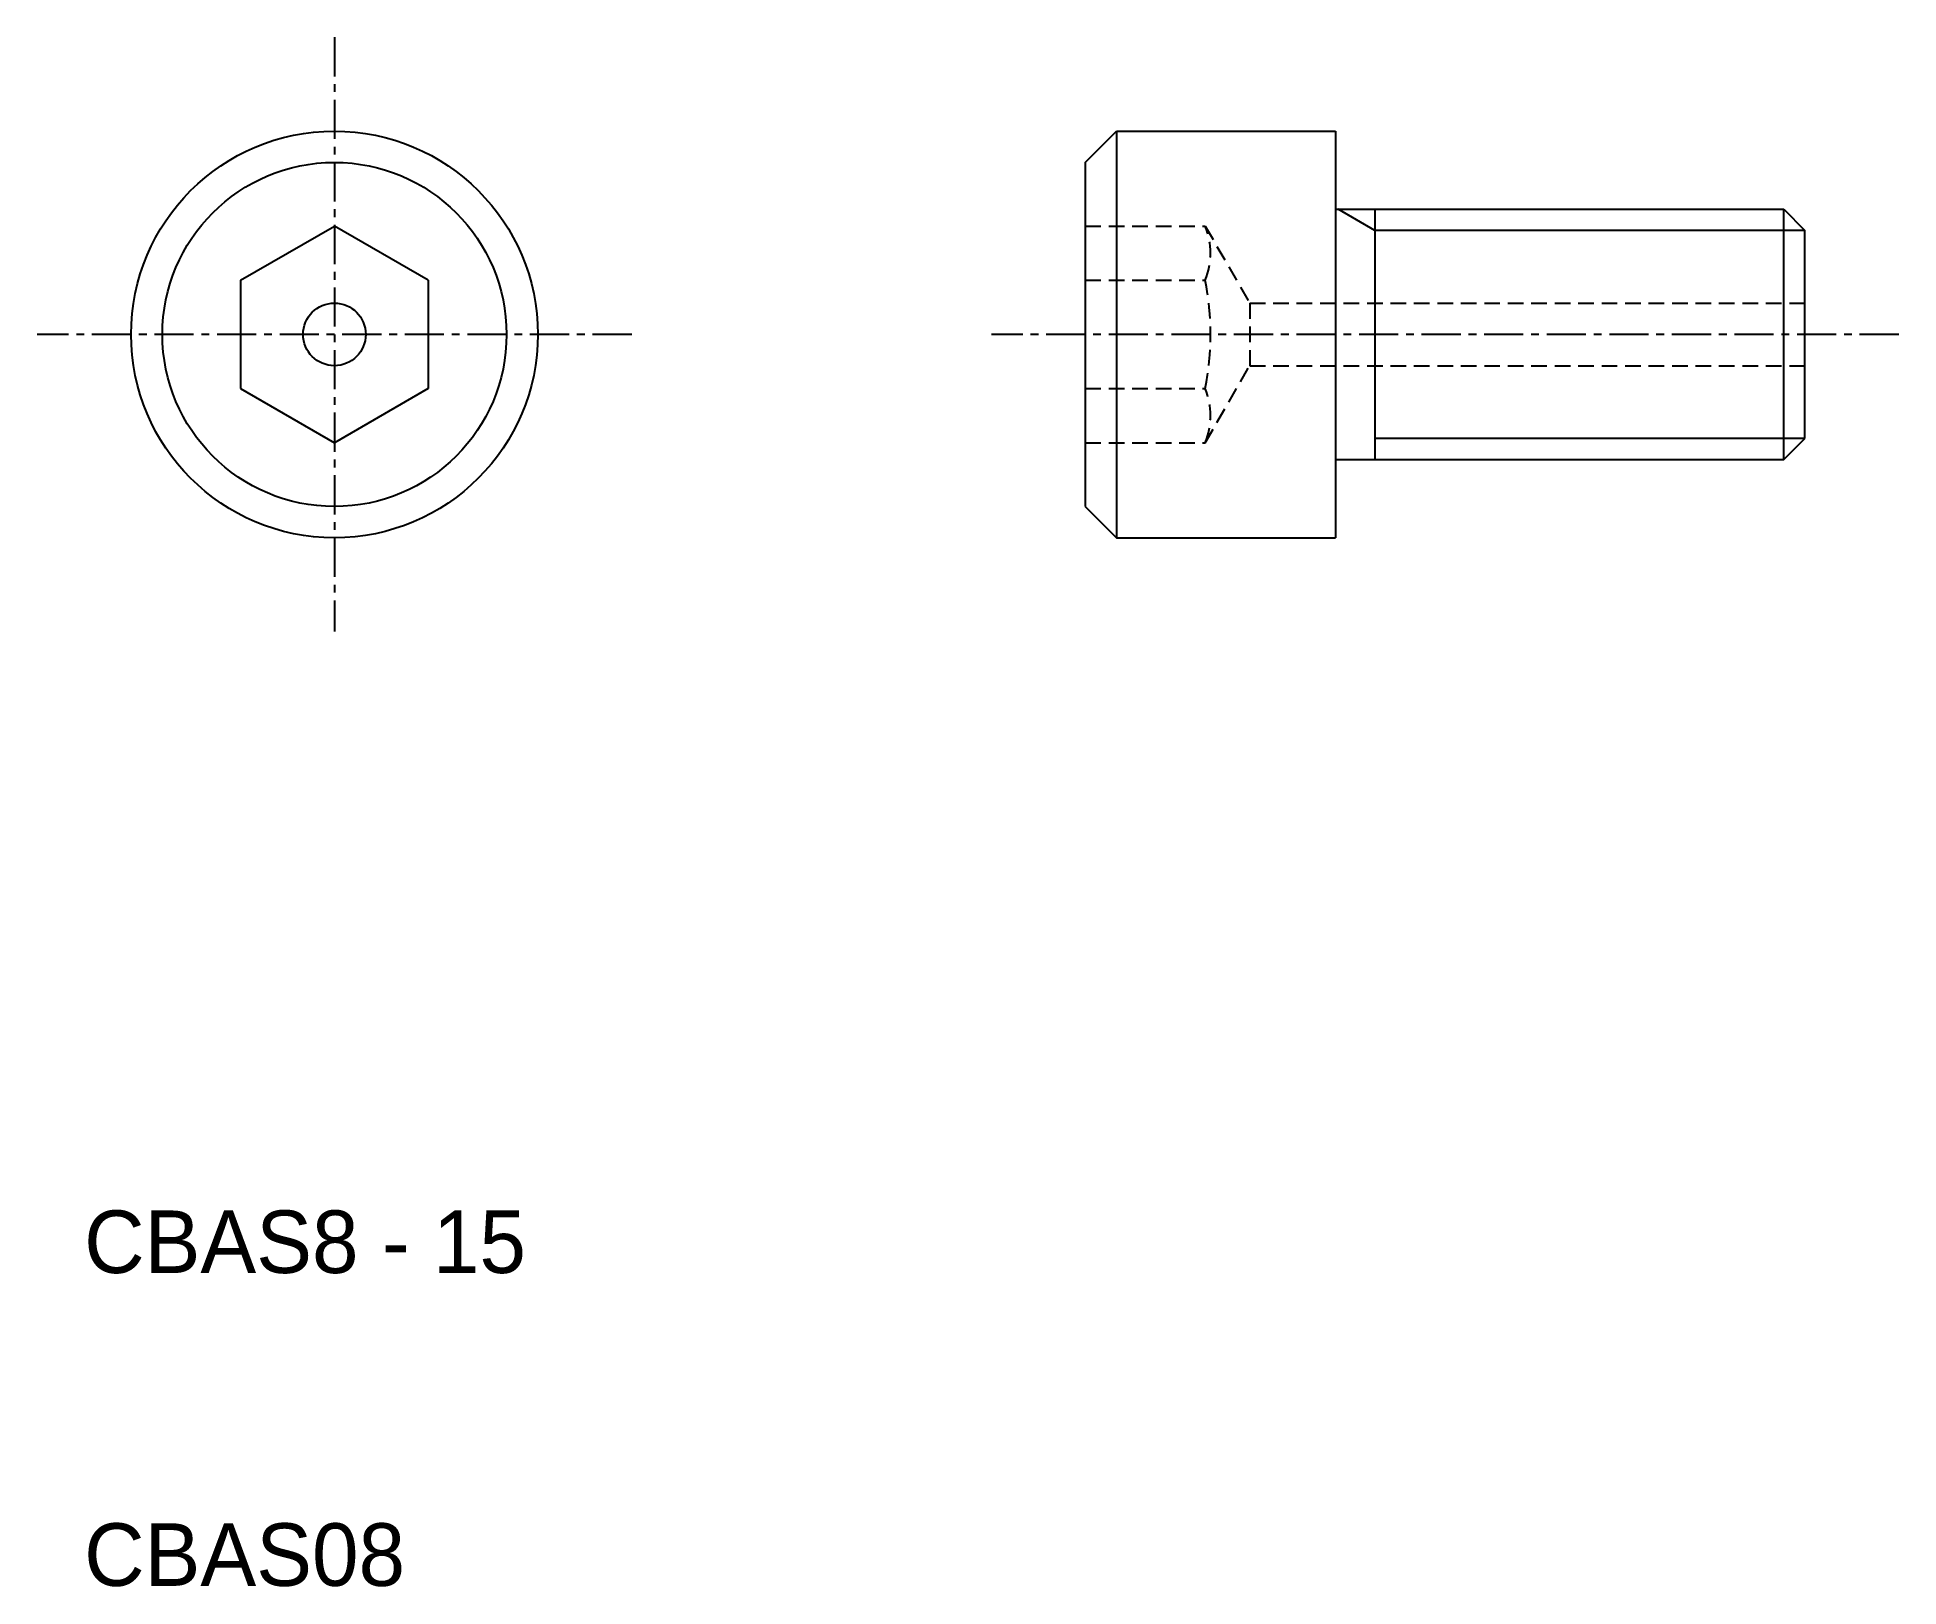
# Model space of a CAD drawing. Extents: x 8.5 to 68, y 10 to 59.5.
import ezdxf

# ---------------------------------------------------------------- set-up
doc = ezdxf.new("R2010")
doc.units = 0
doc.linetypes.add('CENTER', pattern=[2, 1.25, -0.25, 0.25, -0.25])
doc.linetypes.add('DASHED', pattern=[0.75, 0.5, -0.25])
doc.layers.get('0').update_dxf_attribs({"linetype": 'CONTINUOUS'})
doc.layers.add('CENTER', color=1, linetype='CENTER')

msp = doc.modelspace()

# ---------------------------------------------------------------- linework, layer by layer
at = {"color": 7, "linetype": 'CONTINUOUS'}
for p, q in [((42, 55.5), (43, 56.5)), ((43, 56.5), (43, 43.5)), ((43, 56.5), (50, 56.5)), ((50, 56.5), (50, 43.5)), ((42, 55.5), (42, 44.5)), ((50, 54), (64.323, 54)), ((51.25, 54), (51.25, 46)), ((64.323, 46), (64.323, 54)), ((64.323, 54), (65, 53.323)), ((15, 51.732), (18, 53.464)), ((21, 51.732), (18, 53.464)), ((65, 46.676), (65, 53.323)), ((15, 51.732), (15, 48.268)), ((21, 51.732), (21, 48.268)), ((15, 48.268), (18, 46.536)), ((21, 48.268), (18, 46.536)), ((64.323, 46), (65, 46.676)), ((50, 46), (64.323, 46)), ((42, 44.5), (43, 43.5)), ((43, 43.5), (50, 43.5))]:
    msp.add_line(p, q, dxfattribs=at)
at = {"color": 3, "linetype": 'CONTINUOUS'}
for p, q in [((51.25, 53.323), (50.078, 54)), ((65, 53.323), (51.25, 53.323)), ((65, 46.676), (51.25, 46.676))]:
    msp.add_line(p, q, dxfattribs=at)
at = {"color": 3, "linetype": 'DASHED'}
for p, q in [((42, 53.464), (45.832, 53.464)), ((45.832, 53.464), (47.254, 51)), ((42, 51.732), (45.832, 51.732)), ((47.254, 51), (65, 51)), ((47.254, 51), (47.254, 49)), ((45.832, 46.536), (47.254, 49)), ((47.254, 49), (65, 49)), ((42, 48.268), (45.832, 48.268)), ((42, 46.536), (45.832, 46.536))]:
    msp.add_line(p, q, dxfattribs=at)
at = {"color": 7, "linetype": 'CONTINUOUS'}
for radius in [6.5, 5.5, 1]:
    msp.add_circle((18, 50), radius, dxfattribs=at)
at = {"color": 3, "linetype": 'DASHED'}
for centre, radius, start, end in [((43.687, 52.598), 2.313, 338.01264, 21.98736), ((37, 50), 9, 348.9042, 11.0958), ((43.687, 47.402), 2.313, 338.01264, 21.98736)]:
    msp.add_arc(centre, radius, start, end, dxfattribs=at)
at = {"layer": 'CENTER', "color": 1, "linetype": 'CENTER'}
for p, q in [((18, 59.5), (18, 40.5)), ((27.5, 50), (8.5, 50)), ((68, 50), (39, 50))]:
    msp.add_line(p, q, dxfattribs=at)

# ---------------------------------------------------------------- texts
at = {"color": 7, "linetype": 'CONTINUOUS'}
for s, p in [('CBAS8 - 15', (10, 20)), ('CBAS08', (10, 10))]:
    msp.add_text(s, height=2, dxfattribs=at).set_placement(p)

doc.saveas('drawing.dxf')
